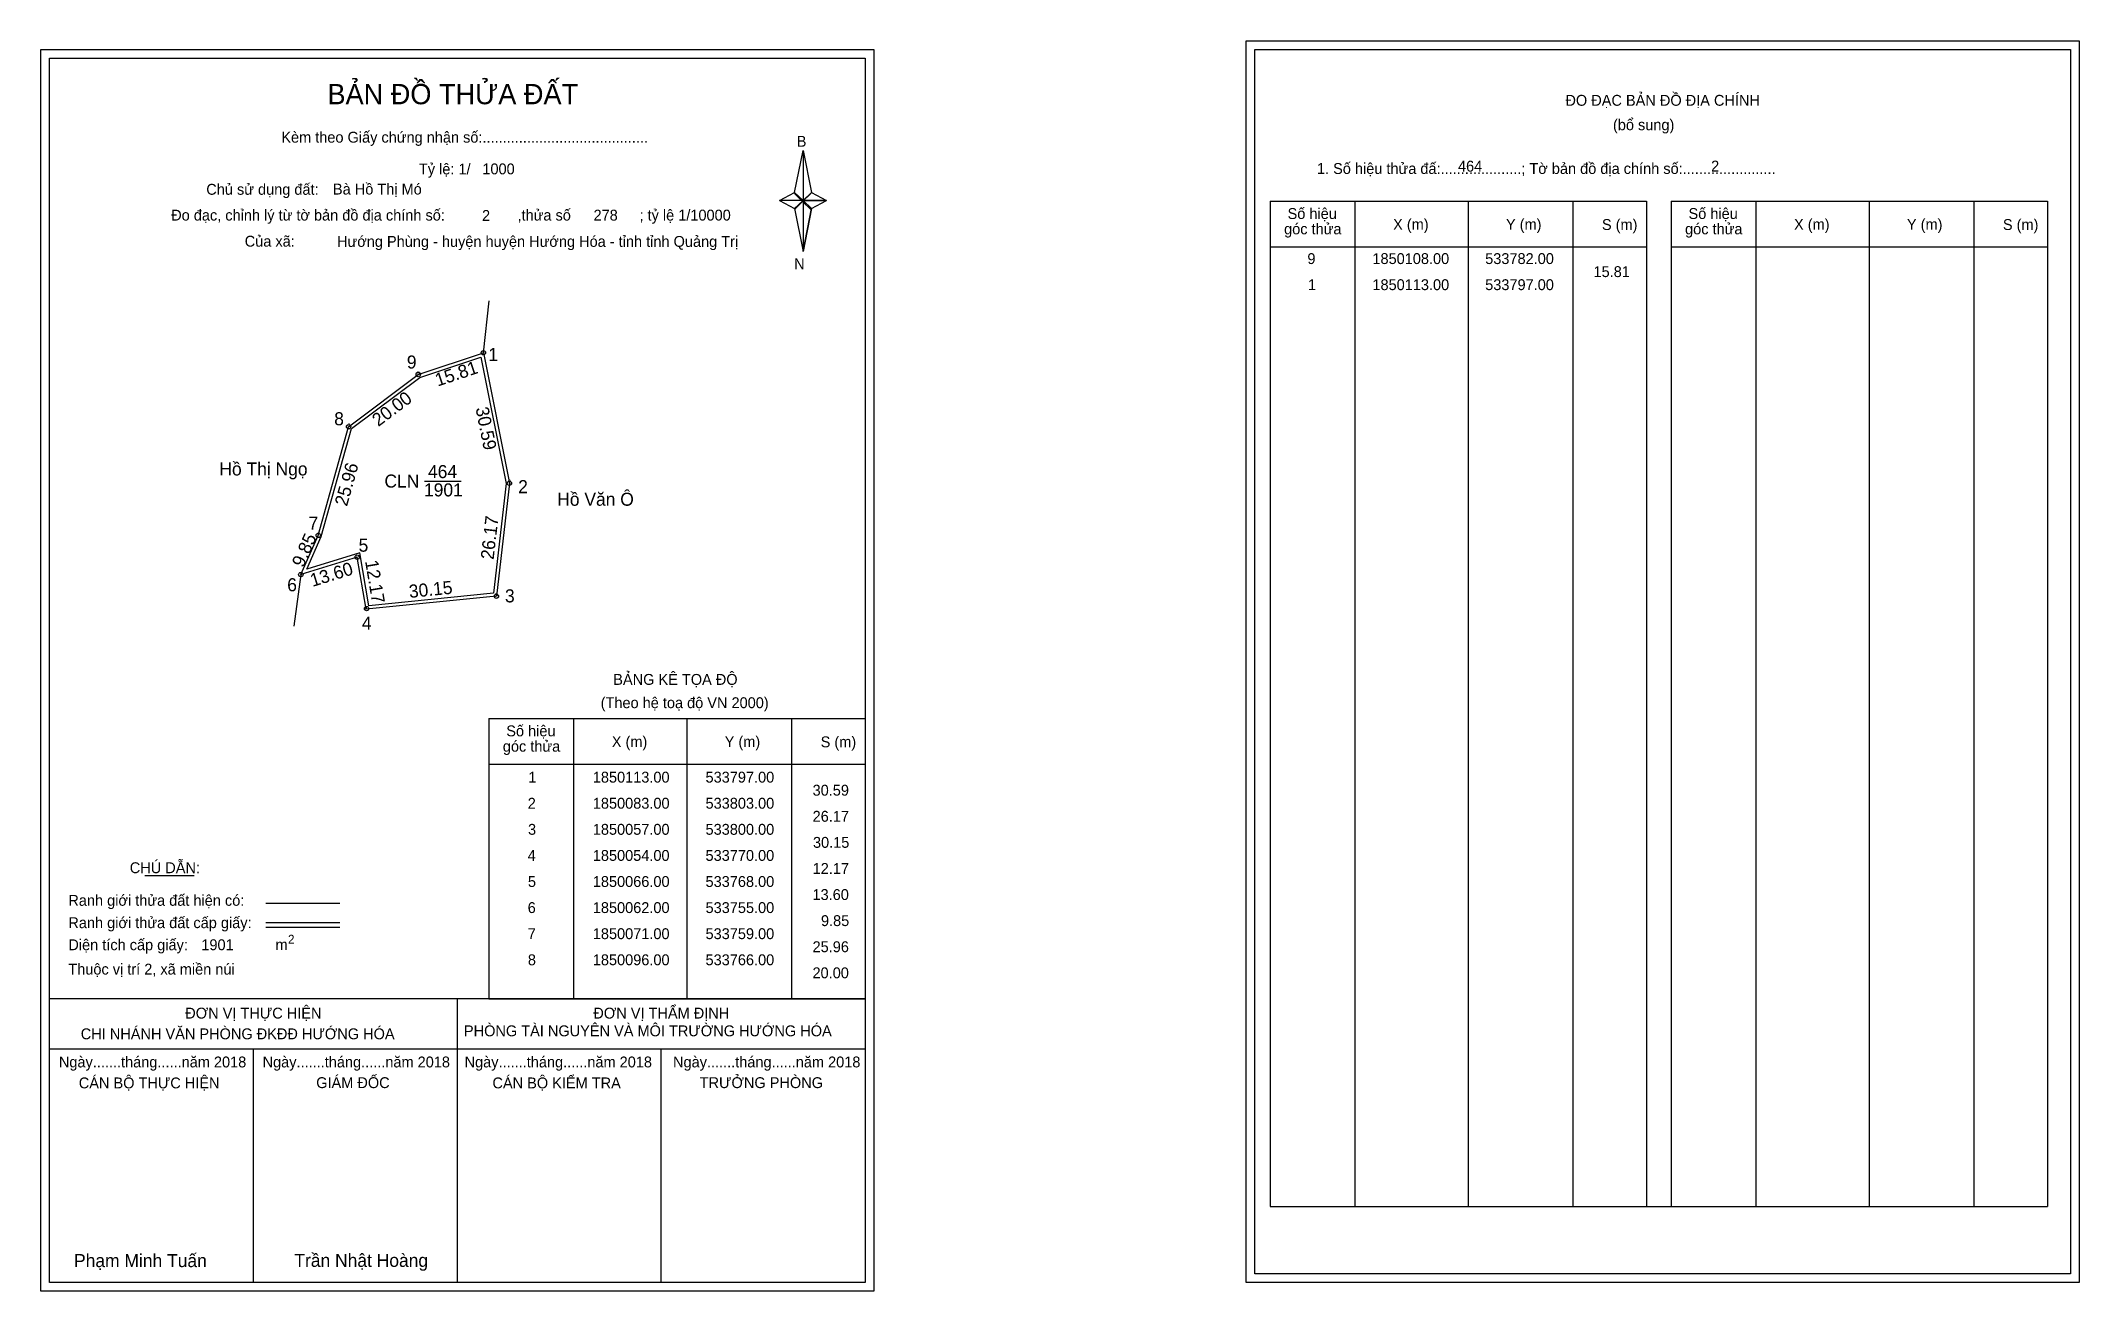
# Model space of a CAD drawing. Extents: x 533695 to 534164, y 1849897 to 1850185.
import ezdxf

# ---------------------------------------------------------------- set-up
doc = ezdxf.new("R2010")
doc.units = 0
for name, color, linetype in [('Level 1', 7, 'Continuous'), ('Level 10', 7, 'Continuous'), ('Level 11', 7, 'Continuous'), ('Level 13', 7, 'Continuous'), ('Level 27', 7, 'Continuous'), ('Level 3', 7, 'Continuous'), ('Level 49', 7, 'Continuous'), ('Level 5', 7, 'Continuous'), ('Level 53', 7, 'Continuous'), ('Level 55', 7, 'Continuous'), ('Level 6', 7, 'Continuous'), ('Level 60', 7, 'Continuous'), ('Level 63', 7, 'Continuous'), ('Level 9', 7, 'Continuous')]:
    doc.layers.add(name, color=color, linetype=linetype)

msp = doc.modelspace()

# ---------------------------------------------------------------- linework, layer by layer
at = {"layer": 'Level 1'}
for p, q in [((533697.17, 1850180.75), (533697.17, 1850180.75)), ((533974.49, 1850182.75), (533974.49, 1850182.75)), ((533868.59, 1850149.87), (533870.55, 1850159.51)), ((533870.55, 1850159.51), (533870.55, 1850147.99)), ((533870.55, 1850159.51), (533872.52, 1850149.87)), ((533865.14, 1850147.99), (533868.59, 1850149.87)), ((533868.59, 1850149.87), (533870.55, 1850147.99)), ((533870.41, 1850147.77), (533868.59, 1850149.65)), ((533870.55, 1850147.99), (533868.59, 1850146.15)), ((533870.41, 1850147.77), (533868.59, 1850145.93)), ((533868.59, 1850145.93), (533870.41, 1850147.77)), ((533868.59, 1850146.15), (533870.55, 1850136.29)), ((533872.38, 1850149.65), (533870.41, 1850147.77)), ((533870.41, 1850147.77), (533872.38, 1850149.65)), ((533872.38, 1850145.93), (533870.41, 1850147.77)), ((533872.52, 1850149.87), (533870.55, 1850147.99)), ((533870.55, 1850147.99), (533870.55, 1850136.29)), ((533870.55, 1850147.99), (533875.97, 1850147.99)), ((533870.55, 1850147.99), (533872.52, 1850146.15)), ((533872.52, 1850146.15), (533870.55, 1850136.29)), ((533872.52, 1850146.15), (533875.97, 1850147.99)), ((533978.02, 1850147.9), (534064.62, 1850147.9)), ((533997.61, 1849916.63), (533997.61, 1850147.9)), ((534023.68, 1849916.63), (534023.68, 1850147.9)), ((534047.66, 1850147.9), (534047.66, 1849916.63)), ((534064.62, 1850147.9), (534064.62, 1849916.63)), ((534070.28, 1850147.9), (534156.88, 1850147.9)), ((534089.87, 1849916.63), (534089.87, 1850147.9)), ((534115.94, 1849916.63), (534115.94, 1850147.9)), ((534139.91, 1850147.9), (534139.91, 1849916.63)), ((534156.88, 1850147.9), (534156.88, 1849916.63)), ((533978.02, 1850137.37), (534064.62, 1850137.37)), ((534070.28, 1850137.37), (534156.88, 1850137.37)), ((533798.26, 1850028.93), (533884.86, 1850028.93)), ((533817.85, 1849964.4), (533817.85, 1850028.93)), ((533843.92, 1849964.4), (533843.92, 1850028.93)), ((533867.89, 1850028.93), (533867.89, 1849964.4)), ((533798.26, 1850018.4), (533884.86, 1850018.4)), ((533719.08, 1849992.82), (533730.49, 1849992.82)), ((533746.95, 1849986.42), (533763.96, 1849986.42)), ((533746.95, 1849981.97), (533763.96, 1849981.97)), ((533746.95, 1849980.87), (533763.96, 1849980.87)), ((533803.99, 1849964.4), (533697.16, 1849964.4)), ((533884.86, 1849964.4), (533780.02, 1849964.4)), ((533791.01, 1849899.18), (533791.01, 1849964.4)), ((533798.26, 1849964.4), (533884.86, 1849964.4)), ((533884.86, 1849952.85), (533697.16, 1849952.85)), ((533744.09, 1849899.18), (533744.09, 1849952.85)), ((533837.94, 1849899.18), (533837.94, 1849952.85)), ((533978.02, 1849916.63), (534156.88, 1849916.63)), ((533884.86, 1849899.18), (533884.86, 1849899.18)), ((534162.19, 1849901.18), (534162.19, 1849901.18))]:
    msp.add_line(p, q, dxfattribs=at)
for points in [[(533868.59, 1850149.87), (533870.55, 1850159.51), (533870.55, 1850147.99)], [(533865.14, 1850147.99), (533868.59, 1850146.15), (533870.55, 1850147.99)], [(533870.55, 1850147.99), (533872.52, 1850149.87), (533875.97, 1850147.99)], [(533870.55, 1850147.99), (533870.55, 1850136.29), (533872.52, 1850146.15)]]:
    msp.add_lwpolyline(points, close=True, dxfattribs=at)
at = {"layer": 'Level 10'}
for points in [[(533768, 1850066), (533755, 1850062), (533759, 1850071), (533766, 1850096), (533782, 1850108), (533797, 1850113), (533803, 1850083), (533800, 1850057), (533770, 1850054)], [(533768.6, 1850066.98), (533756.36, 1850063.21), (533759.71, 1850070.74), (533766.66, 1850095.55), (533782.35, 1850107.32), (533796.43, 1850112.01), (533802.24, 1850082.97), (533799.32, 1850057.69), (533770.63, 1850054.82)]]:
    msp.add_lwpolyline(points, close=True, dxfattribs=at)
at = {"layer": 'Level 11'}
for centre in [(533797, 1850113), (533782, 1850108), (533766, 1850096), (533803, 1850083), (533759, 1850071), (533768, 1850066), (533755, 1850062), (533800, 1850057), (533770.12, 1850054.17)]:
    msp.add_circle(centre, 0.5, dxfattribs=at)
at = {"layer": 'Level 27'}
for p, q in [((533797, 1850113), (533798.33, 1850124.93)), ((533755, 1850062), (533753.41, 1850050.11))]:
    msp.add_line(p, q, dxfattribs=at)
at = {"layer": 'Level 3'}
for p, q in [((533978.02, 1850147.9), (533978.02, 1849916.63)), ((534070.28, 1850147.9), (534070.28, 1849916.63)), ((533798.26, 1850028.93), (533798.26, 1849964.4))]:
    msp.add_line(p, q, dxfattribs=at)
at = {"layer": 'Level 5'}
msp.add_line((533800, 1850057), (533800, 1850057), dxfattribs=at)
msp.add_lwpolyline([(533800, 1850057), (533800, 1850057), (533800, 1850057)], close=True, dxfattribs=at)
msp.add_lwpolyline([(533800, 1850057), (533800, 1850057), (533800, 1850057)], close=True, dxfattribs=at)
at = {"layer": 'Level 63'}
for points in [[(533972.49, 1850184.75), (534164.19, 1850184.75), (534164.19, 1849899.18), (533972.49, 1849899.18)], [(533695.16, 1850182.75), (533886.86, 1850182.75), (533886.86, 1849897.18), (533695.16, 1849897.18)], [(533697.16, 1850180.75), (533884.86, 1850180.75), (533884.86, 1849899.18), (533697.16, 1849899.18)], [(533974.49, 1850182.75), (534162.19, 1850182.75), (534162.19, 1849901.18), (533974.49, 1849901.18)]]:
    msp.add_lwpolyline(points, close=True, dxfattribs=at)
at = {"layer": 'Level 9'}
msp.add_line((533783.46, 1850083.5), (533791.91, 1850083.5), dxfattribs=at)

# ---------------------------------------------------------------- texts
at = {"layer": 'Level 1'}
for s, height, p in [('BẢN ĐỒ THỬA ĐẤT', 4.6657, (533761.13, 1850170.16)), ('ĐO ĐẠC BẢN ĐỒ ĐỊA CHÍNH', 2.5, (534045.97, 1850169.81)), ('(bổ sung)', 2.5, (534056.91, 1850164.19)), ('Kèm theo Giấy chứng nhận số:.........................................', 2.5, (533750.51, 1850161.33)), ('B', 2.5, (533869.1, 1850160.39)), ('1. Số hiệu thửa đấ:....................; Tờ bản đồ địa chính số:.......................', 2.5, (533988.8, 1850154.13)), ('Chủ sử dụng đất:', 2.5, (533733.25, 1850149.34)), ('Đo đạc, chỉnh lý từ tờ bản đồ địa chính số:                  ,thửa số                 ; tỷ lệ 1/10000', 2.5, (533725.17, 1850143.41)), ('Số hiệu', 2.5, (533982.04, 1850143.77)), ('Số hiệu', 2.5, (534074.29, 1850143.77)), ('góc thửa', 2.5, (533981.24, 1850140.24)), ('X (m)', 2.5, (534006.32, 1850141.29)), ('Y (m)', 2.5, (534032.29, 1850141.29)), ('S (m)', 2.5, (534054.37, 1850141.24)), ('góc thửa', 2.5, (534073.5, 1850140.24)), ('X (m)', 2.5, (534098.57, 1850141.29)), ('Y (m)', 2.5, (534124.55, 1850141.29)), ('S (m)', 2.5, (534146.63, 1850141.24)), ('Của xã:', 2.5, (533742.09, 1850137.41)), ('N', 2.5, (533868.5, 1850132.22)), ('BẢNG KÊ TỌA ĐỘ', 2.5, (533826.89, 1850036.63)), ('(Theo hệ toạ độ VN 2000)', 2.5, (533823.99, 1850031.27)), ('góc thửa', 2.5, (533801.48, 1850021.26)), ('Số hiệu', 2.5, (533802.27, 1850024.79)), ('X (m)', 2.5, (533826.55, 1850022.32)), ('Y (m)', 2.5, (533852.53, 1850022.32)), ('S (m)', 2.5, (533874.61, 1850022.27)), ('CHÚ DẪN:', 2.5, (533715.64, 1849993.32)), ('Ranh giới thửa đất hiện có:', 2.5, (533701.51, 1849985.82)), ('Ranh giới thửa đất cấp giấy:', 2.5, (533701.51, 1849980.68)), ('Diện tích cấp giấy:', 2.5, (533701.51, 1849975.6)), ('m', 2.5, (533749.17, 1849975.63)), ('2', 2, (533752.06, 1849977.14)), ('Thuộc vị trí 2, xã miền núi', 2.5, (533701.51, 1849970)), ('ĐƠN VỊ THỰC HIỆN', 2.5, (533728.4, 1849959.88)), ('ĐƠN VỊ THẨM ĐỊNH', 2.5, (533822.3, 1849959.88)), ('CHI NHÁNH VĂN PHÒNG ĐKĐĐ HƯỚNG HÓA', 2.5, (533704.36, 1849955.12)), ('PHÒNG TÀI NGUYÊN VÀ MÔI TRƯỜNG HƯỚNG HÓA', 2.5, (533792.53, 1849955.81)), ('Ngày.......tháng......năm 2018', 2.5, (533699.33, 1849948.65)), ('Ngày.......tháng......năm 2018', 2.5, (533746.2, 1849948.65)), ('Ngày.......tháng......năm 2018', 2.5, (533792.68, 1849948.65)), ('Ngày.......tháng......năm 2018', 2.5, (533840.64, 1849948.65)), ('CÁN BỘ THỰC HIỆN', 2.5, (533703.91, 1849943.83)), ('GIÁM ĐỐC', 2.5, (533758.54, 1849943.89)), ('CÁN BỘ KIỂM TRA', 2.5, (533799.09, 1849943.83)), ('TRƯỞNG PHÒNG', 2.5, (533846.77, 1849943.89)), ('Phạm Minh Tuấn', 3, (533702.82, 1849902.72)), ('Trần Nhật Hoàng', 3, (533753.51, 1849902.77))]:
    msp.add_text(s, height=height, dxfattribs=at).set_placement(p)
at = {"layer": 'Level 11'}
msp.add_text('Tỷ lệ: 1/', height=2.5, dxfattribs=at).set_placement((533782.17, 1850154.02))
at = {"layer": 'Level 13'}
for s, p in [('CLN', (533774.24, 1850082)), ('464', (533784.26, 1850084.18)), ('1901', (533783.34, 1850079.97))]:
    msp.add_text(s, height=3, dxfattribs=at).set_placement(p)
at = {"layer": 'Level 49'}
for s, rotation, p in [('15.81', 18.4349, (533786.48, 1850105.21)), ('20.00', 36.8699, (533772.83, 1850095.91)), ('30.59', 281.3099, (533795.19, 1850100.25)), ('25.96', 74.3578, (533765.61, 1850077.54)), ('26.17', 83.4181, (533799.35, 1850065.33)), ('9.85', 66.0375, (533755.55, 1850063.46)), ('13.60', 17.1027, (533757.68, 1850059.14)), ('12.17', 279.4623, (533769.77, 1850065.08)), ('30.15', 5.7106, (533780.02, 1850056.61))]:
    msp.add_text(s, height=3, rotation=rotation, dxfattribs=at).set_placement(p)
at = {"layer": 'Level 53'}
for s, p in [('9', (533986.6, 1850133.41)), ('1850108.00', (534001.56, 1850133.41)), ('533782.00', (534027.51, 1850133.41)), ('15.81', (534052.43, 1850130.41)), ('1', (533986.74, 1850127.41)), ('1850113.00', (534001.56, 1850127.41)), ('533797.00', (534027.51, 1850127.41)), ('1', (533807.36, 1850014.15)), ('1850113.00', (533822.18, 1850014.15)), ('533797.00', (533848.12, 1850014.15)), ('2', (533807.21, 1850008.15)), ('1850083.00', (533822.18, 1850008.15)), ('533803.00', (533848.12, 1850008.15)), ('30.59', (533872.75, 1850011.15)), ('26.17', (533872.76, 1850005.15)), ('3', (533807.28, 1850002.15)), ('1850057.00', (533822.18, 1850002.15)), ('533800.00', (533848.12, 1850002.15)), ('30.15', (533872.84, 1849999.15)), ('4', (533807.19, 1849996.15)), ('1850054.00', (533822.18, 1849996.15)), ('533770.00', (533848.12, 1849996.15)), ('12.17', (533872.76, 1849993.15)), ('5', (533807.25, 1849990.15)), ('1850066.00', (533822.18, 1849990.15)), ('533768.00', (533848.12, 1849990.15)), ('6', (533807.2, 1849984.15)), ('1850062.00', (533822.18, 1849984.15)), ('533755.00', (533848.12, 1849984.15)), ('13.60', (533872.73, 1849987.15)), ('9.85', (533874.68, 1849981.15)), ('7', (533807.21, 1849978.15)), ('1850071.00', (533822.18, 1849978.15)), ('533759.00', (533848.12, 1849978.15)), ('25.96', (533872.74, 1849975.15)), ('8', (533807.24, 1849972.15)), ('1850096.00', (533822.18, 1849972.15)), ('533766.00', (533848.12, 1849972.15)), ('20.00', (533872.73, 1849969.15))]:
    msp.add_text(s, height=2.5, dxfattribs=at).set_placement(p)
at = {"layer": 'Level 55'}
for s, height, p in [('469', 0.22, (533796.76, 1850112.78)), ('469', 0.22, (533796.76, 1850112.78)), ('1', 0.8, (533796.78, 1850113)), ('0', 0.22, (533796.92, 1850112.78)), ('0', 0.22, (533796.92, 1850112.78)), ('9', 0.8, (533781.73, 1850108)), ('0', 0.22, (533781.92, 1850107.78)), ('0', 0.22, (533781.92, 1850107.78)), ('8', 0.8, (533765.74, 1850096)), ('0', 0.22, (533765.92, 1850095.78)), ('0', 0.22, (533765.92, 1850095.78)), ('469', 0.22, (533802.76, 1850082.78)), ('469', 0.22, (533802.76, 1850082.78)), ('2', 0.8, (533802.73, 1850083)), ('7', 0.4, (533758.73, 1850071.4)), ('0', 0.22, (533758.92, 1850070.78)), ('0', 0.22, (533758.92, 1850070.78)), ('469', 0.22, (533767.76, 1850065.78)), ('469', 0.22, (533767.76, 1850065.78)), ('5', 0.8, (533767.74, 1850066)), ('469', 0.22, (533754.76, 1850061.78)), ('469', 0.22, (533754.76, 1850061.78)), ('0', 0.22, (533754.92, 1850061.78)), ('0', 0.22, (533754.92, 1850061.78)), ('469', 0.22, (533799.76, 1850056.78)), ('469', 0.22, (533799.76, 1850056.78)), ('3', 0.8, (533799.75, 1850057)), ('4', 0.8, (533769.72, 1850054)), ('469', 0.22, (533769.76, 1850053.78)), ('469', 0.22, (533769.76, 1850053.78))]:
    msp.add_text(s, height=height, dxfattribs=at).set_placement(p)
at = {"layer": 'Level 6'}
for s, p in [('1000', (533796.77, 1850154.04)), ('464', (534021.25, 1850154.67)), ('2', (534079.49, 1850154.69)), ('Bà Hồ Thị Mó', (533762.39, 1850149.4)), ('2', (533796.69, 1850143.32)), ('278', (533822.35, 1850143.4)), (' Hướng Phùng - huyện huyện Hướng Hóa - tỉnh tỉnh Quảng Trị', (533762.4, 1850137.36)), ('1901', (533732.11, 1849975.61))]:
    msp.add_text(s, height=2.5, dxfattribs=at).set_placement(p)
at = {"layer": 'Level 60'}
for s, p in [('Hồ Thị Ngọ', (533736.26, 1850084.79)), ('Hồ Văn Ô', (533814, 1850077.82))]:
    msp.add_text(s, height=3, dxfattribs=at).set_placement(p)
at = {"layer": 'Level 9'}
for s, p in [('1', (533798.16, 1850111.12)), ('9', (533779.39, 1850109.37)), ('8', (533762.68, 1850096.33)), ('2', (533805.01, 1850080.71)), ('7', (533756.78, 1850072.33)), ('5', (533768.29, 1850067.25)), ('6', (533751.87, 1850058.15)), ('3', (533801.97, 1850055.6)), ('4', (533769.04, 1850049.32))]:
    msp.add_text(s, height=3, dxfattribs=at).set_placement(p)

doc.saveas('drawing.dxf')
